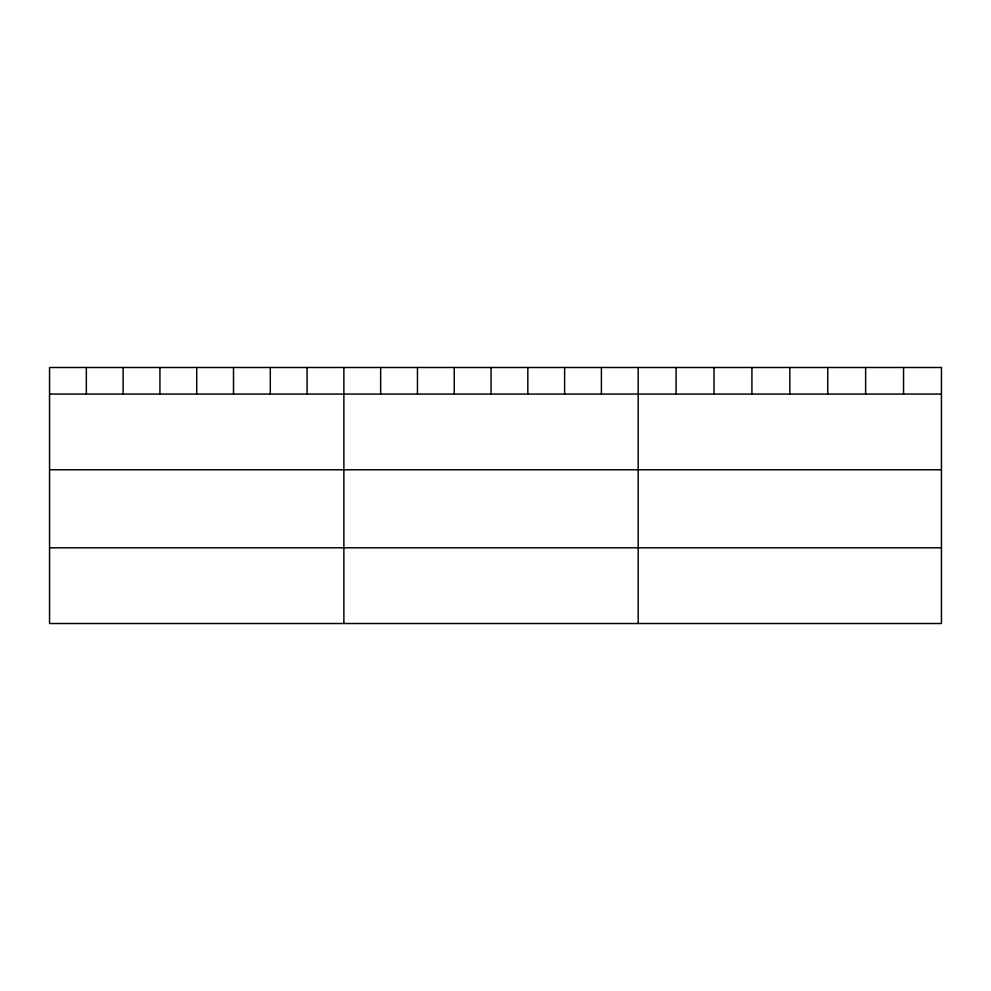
<?xml version="1.0" encoding="UTF-8"?>
<svg xmlns="http://www.w3.org/2000/svg" width="991" height="991" viewBox="0 0 991 991"><rect width="100%" height="100%" fill="white"/><g stroke="black" fill="none" stroke-linecap="round" stroke-linejoin="round"><path stroke-width="1.49" d="M49.55 394.059L941.45 394.059M49.55 469.771L941.45 469.771M49.55 547.788L941.45 547.788M903.544 367.488L903.544 394.059M865.638 367.488L865.638 394.059M827.733 367.488L827.733 394.059M789.827 367.488L789.827 394.059M751.921 367.488L751.921 394.059M714.015 367.488L714.015 394.059M676.11 367.488L676.11 394.059M638.204 367.488L638.204 623.512M601.413 367.488L601.413 394.059M564.622 367.488L564.622 394.059M527.831 367.488L527.831 394.059M491.04 367.488L491.04 394.059M454.25 367.488L454.25 394.059M417.459 367.488L417.459 394.059M380.668 367.488L380.668 394.059M343.877 367.488L343.877 623.512M307.086 367.488L307.086 394.059M270.295 367.488L270.295 394.059M233.504 367.488L233.504 394.059M196.714 367.488L196.714 394.059M159.923 367.488L159.923 394.059M123.132 367.488L123.132 394.059M86.341 367.488L86.341 394.059M941.45 367.488L49.55 367.488L49.55 623.512L941.45 623.512L941.45 367.488"/></g></svg>
